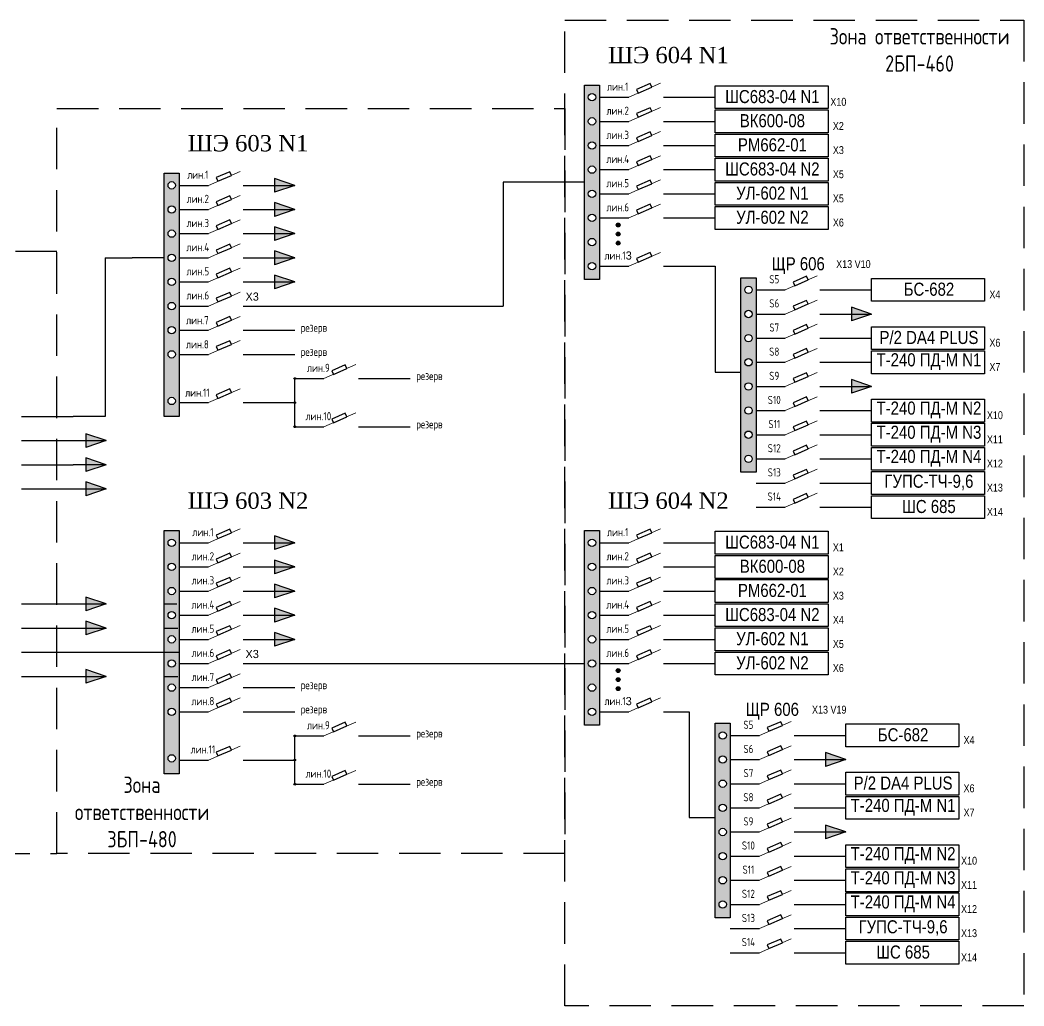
# Model space of a CAD drawing. Header units: millimetres. Extents: x 469 to 1373, y 421 to 976.
# Drawn here: x 817.8 to 879.3, y 421 to 481.3 of the extents above; entities that cross this region are included whole.
import ezdxf

# ---------------------------------------------------------------- set-up
doc = ezdxf.new("R2010")
doc.units = ezdxf.units.MM
doc.header["$LTSCALE"] = 0.1
doc.linetypes.add('DASHEDX2', pattern=[38.1, 25.4, -12.7])

msp = doc.modelspace()

# ---------------------------------------------------------------- hatches: boundary and pattern name
h = msp.add_hatch(color=256)
h.paths.add_polyline_path([(852.355, 465.445), (853.286, 465.445), (853.286, 477.354), (852.355, 477.354)])
h.paths.add_polyline_path([(853.046, 466.257, -1), (852.594, 466.257, -1)], flags=16)
h.paths.add_polyline_path([(852.594, 467.736, -1), (853.046, 467.736, -1)], flags=16)
h.paths.add_polyline_path([(852.594, 469.215, -1), (853.046, 469.215, -1)], flags=16)
h.paths.add_polyline_path([(852.594, 470.693, -1), (853.046, 470.693, -1)], flags=16)
h.paths.add_polyline_path([(852.594, 472.172, -1), (853.046, 472.172, -1)], flags=16)
h.paths.add_polyline_path([(852.594, 473.651, -1), (853.046, 473.651, -1)], flags=16)
h.paths.add_polyline_path([(852.594, 475.13, -1), (853.046, 475.13, -1)], flags=16)
h.paths.add_polyline_path([(852.594, 476.609, -1), (853.046, 476.609, -1)], flags=16)
h = msp.add_hatch(color=256)
h.paths.add_polyline_path([(827.526, 471.955), (826.596, 471.955), (826.596, 457.054), (827.526, 457.054)])
h.paths.add_polyline_path([(827.287, 462.337, -1), (826.835, 462.337, -1)], flags=16)
h.paths.add_polyline_path([(826.835, 463.816, -1), (827.287, 463.816, -1)], flags=16)
h.paths.add_polyline_path([(827.287, 460.858, -1), (826.835, 460.858, -1)], flags=16)
h.paths.add_polyline_path([(826.835, 465.295, -1), (827.287, 465.295, -1)], flags=16)
h.paths.add_polyline_path([(826.835, 466.773, -1), (827.287, 466.773, -1)], flags=16)
h.paths.add_polyline_path([(827.287, 458.005, -1), (826.835, 458.005, -1)], flags=16)
h.paths.add_polyline_path([(826.835, 468.252, -1), (827.287, 468.252, -1)], flags=16)
h.paths.add_polyline_path([(826.835, 469.731, -1), (827.287, 469.731, -1)], flags=16)
h.paths.add_polyline_path([(826.835, 471.21, -1), (827.287, 471.21, -1)], flags=16)
h = msp.add_hatch(color=256)
h.paths.add_polyline_path([(833.364, 471.632), (833.364, 471.21), (834.605, 471.21)])
h.paths.add_polyline_path([(834.605, 471.21), (833.364, 471.21), (833.364, 470.787)])
h = msp.add_hatch(color=256)
h.paths.add_polyline_path([(833.364, 470.154), (833.364, 469.731), (834.605, 469.731)])
h.paths.add_polyline_path([(834.605, 469.731), (833.364, 469.731), (833.364, 469.308)])
h = msp.add_hatch(color=256)
h.paths.add_polyline_path([(854.425, 468.9, 0.420569), (854.303, 468.78), (854.422, 468.78, -0.010825)])
h.paths.add_polyline_path([(854.422, 468.78), (854.303, 468.78, 0.420569), (854.425, 468.661, -0.010825)])
h.paths.add_polyline_path([(854.541, 468.78, 0.407887), (854.425, 468.9, 0.010825), (854.422, 468.78, 0.010825), (854.425, 468.661, 0.407887)])
h = msp.add_hatch(color=256)
h.paths.add_polyline_path([(854.423, 468.84, 0.420569), (854.362, 468.78), (854.422, 468.78, -0.010825)])
h.paths.add_polyline_path([(854.422, 468.78), (854.362, 468.78, 0.420569), (854.423, 468.721, -0.010825)])
h.paths.add_polyline_path([(854.482, 468.78, 0.407887), (854.423, 468.84, 0.010825), (854.422, 468.78, 0.010825), (854.423, 468.721, 0.407887)])
h = msp.add_hatch(color=256)
h.paths.add_polyline_path([(833.364, 468.675), (833.364, 468.252), (834.605, 468.252)])
h.paths.add_polyline_path([(834.605, 468.252), (833.364, 468.252), (833.364, 467.83)])
h = msp.add_hatch(color=256)
h.paths.add_polyline_path([(854.425, 468.346, 0.420569), (854.303, 468.227), (854.422, 468.227, -0.010825)])
h.paths.add_polyline_path([(854.422, 468.227), (854.303, 468.227, 0.420569), (854.425, 468.107, -0.010825)])
h.paths.add_polyline_path([(854.541, 468.227, 0.407887), (854.425, 468.346, 0.010825), (854.422, 468.227, 0.010825), (854.425, 468.107, 0.407887)])
h = msp.add_hatch(color=256)
h.paths.add_polyline_path([(854.423, 468.286, 0.420569), (854.362, 468.227), (854.422, 468.227, -0.010825)])
h.paths.add_polyline_path([(854.422, 468.227), (854.362, 468.227, 0.420569), (854.423, 468.167, -0.010825)])
h.paths.add_polyline_path([(854.482, 468.227, 0.407887), (854.423, 468.286, 0.010825), (854.422, 468.227, 0.010825), (854.423, 468.167, 0.407887)])
h = msp.add_hatch(color=256)
h.paths.add_polyline_path([(854.425, 467.792, 0.420569), (854.303, 467.673), (854.422, 467.673, -0.010825)])
h.paths.add_polyline_path([(854.422, 467.673), (854.303, 467.673, 0.420569), (854.425, 467.554, -0.010825)])
h.paths.add_polyline_path([(854.541, 467.673, 0.407887), (854.425, 467.792, 0.010825), (854.422, 467.673, 0.010825), (854.425, 467.554, 0.407887)])
h = msp.add_hatch(color=256)
h.paths.add_polyline_path([(854.423, 467.733, 0.420569), (854.362, 467.673), (854.422, 467.673, -0.010825)])
h.paths.add_polyline_path([(854.422, 467.673), (854.362, 467.673, 0.420569), (854.423, 467.613, -0.010825)])
h.paths.add_polyline_path([(854.482, 467.673, 0.407887), (854.423, 467.733, 0.010825), (854.422, 467.673, 0.010825), (854.423, 467.613, 0.407887)])
h = msp.add_hatch(color=256)
h.paths.add_polyline_path([(833.364, 467.196), (833.364, 466.773), (834.605, 466.773)])
h.paths.add_polyline_path([(834.605, 466.773), (833.364, 466.773), (833.364, 466.351)])
h = msp.add_hatch(color=256)
h.paths.add_polyline_path([(833.364, 465.717), (833.364, 465.295), (834.605, 465.295)])
h.paths.add_polyline_path([(834.605, 465.295), (833.364, 465.295), (833.364, 464.872)])
h = msp.add_hatch(color=256)
h.paths.add_polyline_path([(862.879, 465.554), (861.949, 465.554), (861.949, 453.646), (862.879, 453.646)])
h.paths.add_polyline_path([(862.64, 454.458, -1), (862.188, 454.458, -1)], flags=16)
h.paths.add_polyline_path([(862.188, 455.937, -1), (862.64, 455.937, -1)], flags=16)
h.paths.add_polyline_path([(862.188, 457.415, -1), (862.64, 457.415, -1)], flags=16)
h.paths.add_polyline_path([(862.188, 458.894, -1), (862.64, 458.894, -1)], flags=16)
h.paths.add_polyline_path([(862.188, 460.373, -1), (862.64, 460.373, -1)], flags=16)
h.paths.add_polyline_path([(862.188, 461.852, -1), (862.64, 461.852, -1)], flags=16)
h.paths.add_polyline_path([(862.188, 463.33, -1), (862.64, 463.33, -1)], flags=16)
h.paths.add_polyline_path([(862.188, 464.809, -1), (862.64, 464.809, -1)], flags=16)
h = msp.add_hatch(color=256)
h.paths.add_polyline_path([(868.717, 463.753), (868.717, 463.33), (869.958, 463.33)])
h.paths.add_polyline_path([(869.958, 463.33), (868.717, 463.33), (868.717, 462.908)])
h = msp.add_hatch(color=256)
h.paths.add_polyline_path([(834.656, 459.38), (834.605, 459.38), (834.605, 459.329, 0.414214)], flags=17)
h.paths.add_polyline_path([(834.555, 459.38, 0.414214), (834.605, 459.329), (834.605, 459.38), (834.656, 459.38, 1)])
h = msp.add_hatch(color=256)
h.paths.add_polyline_path([(868.717, 459.317), (868.717, 458.894), (869.958, 458.894)])
h.paths.add_polyline_path([(869.958, 458.894), (868.717, 458.894), (868.717, 458.472)])
h = msp.add_hatch(color=256)
h.paths.add_polyline_path([(834.656, 457.901), (834.605, 457.901), (834.605, 457.851, 0.414214)], flags=17)
h.paths.add_polyline_path([(834.555, 457.901, 0.414214), (834.605, 457.851), (834.605, 457.901), (834.656, 457.901, 1)])
h = msp.add_hatch(color=256)
h.paths.add_polyline_path([(821.805, 455.998), (821.805, 455.576), (823.046, 455.576)])
h.paths.add_polyline_path([(823.046, 455.576), (821.805, 455.576), (821.805, 455.153)])
h = msp.add_hatch(color=256)
h.paths.add_polyline_path([(834.656, 456.422), (834.605, 456.422), (834.605, 456.372, 0.414214)], flags=17)
h.paths.add_polyline_path([(834.555, 456.422, 0.414214), (834.605, 456.372), (834.605, 456.422), (834.656, 456.422, 1)])
h = msp.add_hatch(color=256)
h.paths.add_polyline_path([(821.805, 454.52), (821.805, 454.097), (823.046, 454.097)])
h.paths.add_polyline_path([(823.046, 454.097), (821.805, 454.097), (821.805, 453.674)])
h = msp.add_hatch(color=256)
h.paths.add_polyline_path([(821.805, 453.041), (821.805, 452.618), (823.046, 452.618)])
h.paths.add_polyline_path([(823.046, 452.618), (821.805, 452.618), (821.805, 452.196)])
h = msp.add_hatch(color=256)
h.paths.add_polyline_path([(827.526, 450.064), (826.596, 450.064), (826.596, 435.163), (827.526, 435.163)])
h.paths.add_polyline_path([(827.287, 440.446, -1), (826.835, 440.446, -1)], flags=16)
h.paths.add_polyline_path([(826.835, 441.925, -1), (827.287, 441.925, -1)], flags=16)
h.paths.add_polyline_path([(827.287, 438.967, -1), (826.835, 438.967, -1)], flags=16)
h.paths.add_polyline_path([(826.835, 443.404, -1), (827.287, 443.404, -1)], flags=16)
h.paths.add_polyline_path([(826.835, 444.882, -1), (827.287, 444.882, -1)], flags=16)
h.paths.add_polyline_path([(827.287, 436.114, -1), (826.835, 436.114, -1)], flags=16)
h.paths.add_polyline_path([(826.835, 446.361, -1), (827.287, 446.361, -1)], flags=16)
h.paths.add_polyline_path([(826.835, 447.84, -1), (827.287, 447.84, -1)], flags=16)
h.paths.add_polyline_path([(826.835, 449.319, -1), (827.287, 449.319, -1)], flags=16)
h = msp.add_hatch(color=256)
h.paths.add_polyline_path([(833.364, 449.741), (833.364, 449.319), (834.605, 449.319)])
h.paths.add_polyline_path([(834.605, 449.319), (833.364, 449.319), (833.364, 448.896)])
h = msp.add_hatch(color=256)
h.paths.add_polyline_path([(853.286, 450.064), (852.355, 450.064), (852.355, 438.155), (853.286, 438.155)])
h.paths.add_polyline_path([(853.046, 438.967, -1), (852.594, 438.967, -1)], flags=16)
h.paths.add_polyline_path([(852.594, 440.446, -1), (853.046, 440.446, -1)], flags=16)
h.paths.add_polyline_path([(852.594, 441.925, -1), (853.046, 441.925, -1)], flags=16)
h.paths.add_polyline_path([(852.594, 443.404, -1), (853.046, 443.404, -1)], flags=16)
h.paths.add_polyline_path([(852.594, 444.882, -1), (853.046, 444.882, -1)], flags=16)
h.paths.add_polyline_path([(852.594, 446.361, -1), (853.046, 446.361, -1)], flags=16)
h.paths.add_polyline_path([(852.594, 447.84, -1), (853.046, 447.84, -1)], flags=16)
h.paths.add_polyline_path([(852.594, 449.319, -1), (853.046, 449.319, -1)], flags=16)
h = msp.add_hatch(color=256)
h.paths.add_polyline_path([(833.364, 448.262), (833.364, 447.84), (834.605, 447.84)])
h.paths.add_polyline_path([(834.605, 447.84), (833.364, 447.84), (833.364, 447.417)])
h = msp.add_hatch(color=256)
h.paths.add_polyline_path([(833.364, 446.784), (833.364, 446.361), (834.605, 446.361)])
h.paths.add_polyline_path([(834.605, 446.361), (833.364, 446.361), (833.364, 445.938)])
h = msp.add_hatch(color=256)
h.paths.add_polyline_path([(821.805, 445.994), (821.805, 445.571), (823.046, 445.571)])
h.paths.add_polyline_path([(823.046, 445.571), (821.805, 445.571), (821.805, 445.149)])
h = msp.add_hatch(color=256)
h.paths.add_polyline_path([(833.364, 445.305), (833.364, 444.882), (834.605, 444.882)])
h.paths.add_polyline_path([(834.605, 444.882), (833.364, 444.882), (833.364, 444.46)])
h = msp.add_hatch(color=256)
h.paths.add_polyline_path([(821.805, 444.515), (821.805, 444.092), (823.046, 444.092)])
h.paths.add_polyline_path([(823.046, 444.092), (821.805, 444.092), (821.805, 443.67)])
h = msp.add_hatch(color=256)
h.paths.add_polyline_path([(833.364, 443.826), (833.364, 443.404), (834.605, 443.404)])
h.paths.add_polyline_path([(834.605, 443.404), (833.364, 443.404), (833.364, 442.981)])
h = msp.add_hatch(color=256)
h.paths.add_polyline_path([(821.805, 441.557), (821.805, 441.135), (823.046, 441.135)])
h.paths.add_polyline_path([(823.046, 441.135), (821.805, 441.135), (821.805, 440.712)])
h = msp.add_hatch(color=256)
h.paths.add_polyline_path([(854.425, 441.61, 0.420569), (854.303, 441.49), (854.422, 441.49, -0.010825)])
h.paths.add_polyline_path([(854.422, 441.49), (854.303, 441.49, 0.420569), (854.425, 441.371, -0.010825)])
h.paths.add_polyline_path([(854.541, 441.49, 0.407887), (854.425, 441.61, 0.010825), (854.422, 441.49, 0.010825), (854.425, 441.371, 0.407887)])
h = msp.add_hatch(color=256)
h.paths.add_polyline_path([(854.423, 441.55, 0.420569), (854.362, 441.49), (854.422, 441.49, -0.010825)])
h.paths.add_polyline_path([(854.422, 441.49), (854.362, 441.49, 0.420569), (854.423, 441.431, -0.010825)])
h.paths.add_polyline_path([(854.482, 441.49, 0.407887), (854.423, 441.55, 0.010825), (854.422, 441.49, 0.010825), (854.423, 441.431, 0.407887)])
h = msp.add_hatch(color=256)
h.paths.add_polyline_path([(854.425, 441.056, 0.420569), (854.303, 440.937), (854.422, 440.937, -0.010825)])
h.paths.add_polyline_path([(854.422, 440.937), (854.303, 440.937, 0.420569), (854.425, 440.817, -0.010825)])
h.paths.add_polyline_path([(854.541, 440.937, 0.407887), (854.425, 441.056, 0.010825), (854.422, 440.937, 0.010825), (854.425, 440.817, 0.407887)])
h = msp.add_hatch(color=256)
h.paths.add_polyline_path([(854.425, 440.502, 0.420569), (854.303, 440.383), (854.422, 440.383, -0.010825)])
h.paths.add_polyline_path([(854.422, 440.383), (854.303, 440.383, 0.420569), (854.425, 440.264, -0.010825)])
h.paths.add_polyline_path([(854.541, 440.383, 0.407887), (854.425, 440.502, 0.010825), (854.422, 440.383, 0.010825), (854.425, 440.264, 0.407887)])
h = msp.add_hatch(color=256)
h.paths.add_polyline_path([(854.423, 440.996, 0.420569), (854.362, 440.937), (854.422, 440.937, -0.010825)])
h.paths.add_polyline_path([(854.422, 440.937), (854.362, 440.937, 0.420569), (854.423, 440.877, -0.010825)])
h.paths.add_polyline_path([(854.482, 440.937, 0.407887), (854.423, 440.996, 0.010825), (854.422, 440.937, 0.010825), (854.423, 440.877, 0.407887)])
h = msp.add_hatch(color=256)
h.paths.add_polyline_path([(854.423, 440.443, 0.420569), (854.362, 440.383), (854.422, 440.383, -0.010825)])
h.paths.add_polyline_path([(854.422, 440.383), (854.362, 440.383, 0.420569), (854.423, 440.323, -0.010825)])
h.paths.add_polyline_path([(854.482, 440.383, 0.407887), (854.423, 440.443, 0.010825), (854.422, 440.383, 0.010825), (854.423, 440.323, 0.407887)])
h = msp.add_hatch(color=256)
h.paths.add_polyline_path([(861.295, 438.265), (860.364, 438.265), (860.364, 426.356), (861.295, 426.356)])
h.paths.add_polyline_path([(861.056, 427.168, -1), (860.604, 427.168, -1)], flags=16)
h.paths.add_polyline_path([(860.604, 428.647, -1), (861.056, 428.647, -1)], flags=16)
h.paths.add_polyline_path([(860.604, 430.125, -1), (861.056, 430.125, -1)], flags=16)
h.paths.add_polyline_path([(860.604, 431.604, -1), (861.056, 431.604, -1)], flags=16)
h.paths.add_polyline_path([(860.604, 433.083, -1), (861.056, 433.083, -1)], flags=16)
h.paths.add_polyline_path([(860.604, 434.562, -1), (861.056, 434.562, -1)], flags=16)
h.paths.add_polyline_path([(860.604, 436.041, -1), (861.056, 436.041, -1)], flags=16)
h.paths.add_polyline_path([(860.604, 437.519, -1), (861.056, 437.519, -1)], flags=16)
h = msp.add_hatch(color=256)
h.paths.add_polyline_path([(834.656, 437.489), (834.605, 437.489), (834.605, 437.438, 0.414214)], flags=17)
h.paths.add_polyline_path([(834.555, 437.489, 0.414214), (834.605, 437.438), (834.605, 437.489), (834.656, 437.489, 1)])
h = msp.add_hatch(color=256)
h.paths.add_polyline_path([(867.133, 436.463), (867.133, 436.041), (868.374, 436.041)])
h.paths.add_polyline_path([(868.374, 436.041), (867.133, 436.041), (867.133, 435.618)])
h = msp.add_hatch(color=256)
h.paths.add_polyline_path([(834.656, 436.01), (834.605, 436.01), (834.605, 435.959, 0.414214)], flags=17)
h.paths.add_polyline_path([(834.555, 436.01, 0.414214), (834.605, 435.959), (834.605, 436.01), (834.656, 436.01, 1)])
h = msp.add_hatch(color=256)
h.paths.add_polyline_path([(834.656, 434.531), (834.605, 434.531), (834.605, 434.481, 0.414214)], flags=17)
h.paths.add_polyline_path([(834.555, 434.531, 0.414214), (834.605, 434.481), (834.605, 434.531), (834.656, 434.531, 1)])
h = msp.add_hatch(color=256)
h.paths.add_polyline_path([(867.133, 432.027), (867.133, 431.604), (868.374, 431.604)])
h.paths.add_polyline_path([(868.374, 431.604), (867.133, 431.604), (867.133, 431.182)])

# ---------------------------------------------------------------- linework, layer by layer
at = {"lineweight": 15}
for p, q in [((855.07, 476.609), (857.019, 477.458)), ((855.07, 475.13), (857.019, 475.979)), ((855.07, 473.651), (857.019, 474.5)), ((855.07, 472.172), (857.019, 473.021)), ((829.311, 471.21), (831.26, 472.059)), ((855.07, 470.693), (857.019, 471.543)), ((829.311, 469.731), (831.26, 470.58)), ((855.07, 469.215), (857.019, 470.064)), ((829.311, 468.252), (831.26, 469.101)), ((829.311, 466.773), (831.26, 467.623)), ((855.07, 466.255), (857.019, 467.104)), ((829.311, 465.295), (831.26, 466.144)), ((864.664, 464.809), (866.613, 465.658)), ((829.311, 463.816), (831.26, 464.665)), ((864.664, 463.33), (866.613, 464.18)), ((829.311, 462.337), (831.26, 463.186)), ((864.664, 461.852), (866.613, 462.701)), ((829.311, 460.858), (831.26, 461.708)), ((864.664, 460.373), (866.613, 461.222)), ((836.39, 459.38), (838.339, 460.229)), ((864.664, 458.894), (866.613, 459.743)), ((829.311, 457.901), (831.26, 458.75)), ((864.664, 457.415), (866.613, 458.265)), ((836.39, 456.422), (838.339, 457.271)), ((864.664, 455.937), (866.613, 456.786)), ((864.664, 454.458), (866.613, 455.307)), ((864.664, 452.979), (866.613, 453.828)), ((864.664, 451.5), (866.613, 452.35)), ((829.311, 449.319), (831.26, 450.168)), ((855.07, 449.319), (857.019, 450.168)), ((829.311, 447.84), (831.26, 448.689)), ((855.07, 447.84), (857.019, 448.689)), ((829.311, 446.361), (831.26, 447.21)), ((855.07, 446.361), (857.019, 447.21)), ((829.311, 444.882), (831.26, 445.731)), ((855.07, 444.882), (857.019, 445.731)), ((829.311, 443.404), (831.26, 444.253)), ((855.07, 443.404), (857.019, 444.253)), ((829.311, 441.925), (831.26, 442.774)), ((855.07, 441.925), (857.019, 442.774)), ((829.311, 440.446), (831.26, 441.295)), ((829.311, 438.967), (831.26, 439.816)), ((855.07, 438.965), (857.019, 439.814)), ((836.39, 437.489), (838.339, 438.338)), ((863.08, 437.519), (865.029, 438.368)), ((829.311, 436.01), (831.26, 436.859)), ((863.08, 436.041), (865.029, 436.89)), ((836.39, 434.531), (838.339, 435.38)), ((863.08, 434.562), (865.029, 435.411)), ((863.08, 433.083), (865.029, 433.932)), ((863.08, 431.604), (865.029, 432.453)), ((863.08, 430.125), (865.029, 430.975)), ((863.08, 428.647), (865.029, 429.496)), ((863.08, 427.168), (865.029, 428.017)), ((863.08, 425.689), (865.029, 426.538)), ((863.08, 424.21), (865.029, 425.06))]:
    msp.add_line(p, q, dxfattribs=at)
for p, q in [((853.286, 476.609), (855.07, 476.609)), ((857.196, 476.609), (860.364, 476.609)), ((853.286, 475.13), (855.07, 475.13)), ((857.196, 475.13), (860.364, 475.13)), ((853.286, 473.651), (855.07, 473.651)), ((857.196, 473.651), (860.364, 473.651)), ((853.286, 472.172), (855.07, 472.172)), ((857.196, 472.172), (860.364, 472.172)), ((834.605, 471.21), (833.364, 471.632)), ((833.364, 471.632), (833.364, 470.787)), ((852.355, 471.399), (847.37, 471.399)), ((847.37, 471.399), (847.37, 463.816)), ((827.526, 471.21), (829.311, 471.21)), ((831.437, 471.21), (834.605, 471.21)), ((834.605, 471.21), (833.364, 470.787)), ((853.286, 470.693), (855.07, 470.693)), ((857.196, 470.693), (860.364, 470.693)), ((834.605, 469.731), (833.364, 470.154)), ((833.364, 470.154), (833.364, 469.308)), ((827.526, 469.731), (829.311, 469.731)), ((831.437, 469.731), (834.605, 469.731)), ((834.605, 469.731), (833.364, 469.308)), ((853.286, 469.215), (855.07, 469.215)), ((857.196, 469.215), (860.364, 469.215)), ((827.526, 468.252), (829.311, 468.252)), ((831.437, 468.252), (834.605, 468.252)), ((834.605, 468.252), (833.364, 468.675)), ((833.364, 468.675), (833.364, 467.83)), ((834.605, 468.252), (833.364, 467.83)), ((834.605, 466.773), (833.364, 467.196)), ((833.364, 467.196), (833.364, 466.351)), ((822.985, 466.773), (824.632, 466.773)), ((822.985, 466.773), (822.985, 457.054)), ((826.596, 466.773), (824.632, 466.773)), ((827.526, 466.773), (829.311, 466.773)), ((831.437, 466.773), (834.605, 466.773)), ((834.605, 466.773), (833.364, 466.351)), ((834.605, 465.295), (833.364, 465.717)), ((833.364, 465.717), (833.364, 464.872)), ((853.286, 466.255), (855.07, 466.255)), ((857.196, 466.255), (860.364, 466.255)), ((860.364, 466.255), (860.364, 459.777)), ((827.526, 465.295), (829.311, 465.295)), ((831.437, 465.295), (834.605, 465.295)), ((834.605, 465.295), (833.364, 464.872)), ((862.879, 464.809), (864.664, 464.809)), ((866.79, 464.809), (869.958, 464.809)), ((827.526, 463.816), (829.311, 463.816)), ((831.437, 463.816), (847.37, 463.816)), ((862.879, 463.33), (864.664, 463.33)), ((866.79, 463.33), (869.958, 463.33)), ((869.958, 463.33), (868.717, 463.753)), ((868.717, 463.753), (868.717, 462.908)), ((869.958, 463.33), (868.717, 462.908)), ((827.526, 462.337), (829.311, 462.337)), ((831.437, 462.337), (834.605, 462.337)), ((862.879, 461.852), (864.664, 461.852)), ((866.79, 461.852), (869.958, 461.852)), ((827.526, 460.858), (829.311, 460.858)), ((831.437, 460.858), (834.605, 460.858)), ((862.879, 460.373), (864.664, 460.373)), ((866.79, 460.373), (869.958, 460.373)), ((860.364, 459.777), (861.949, 459.777)), ((834.605, 459.38), (836.39, 459.38)), ((834.605, 456.422), (834.605, 459.38)), ((838.516, 459.38), (841.684, 459.38)), ((869.958, 458.894), (868.717, 459.317)), ((868.717, 459.317), (868.717, 458.472)), ((862.879, 458.894), (864.664, 458.894)), ((866.79, 458.894), (869.958, 458.894)), ((869.958, 458.894), (868.717, 458.472)), ((827.526, 457.901), (829.311, 457.901)), ((831.437, 457.901), (834.605, 457.901)), ((862.879, 457.415), (864.664, 457.415)), ((866.79, 457.415), (869.958, 457.415)), ((817.858, 457.054), (821.026, 457.054)), ((822.985, 457.054), (821.026, 457.054)), ((823.046, 455.576), (821.805, 455.998)), ((821.805, 455.998), (821.805, 455.153)), ((834.605, 456.422), (836.39, 456.422)), ((838.516, 456.422), (841.684, 456.422)), ((862.879, 455.937), (864.664, 455.937)), ((866.79, 455.937), (869.958, 455.937)), ((817.858, 455.576), (823.046, 455.576)), ((823.046, 455.576), (821.805, 455.153)), ((817.858, 454.097), (821.026, 454.097)), ((823.046, 454.097), (821.026, 454.097)), ((823.046, 454.097), (821.805, 454.52)), ((821.805, 454.52), (821.805, 453.674)), ((823.046, 454.097), (821.805, 453.674)), ((862.879, 454.458), (864.664, 454.458)), ((866.79, 454.458), (869.958, 454.458)), ((823.046, 452.618), (821.805, 453.041)), ((821.805, 453.041), (821.805, 452.196)), ((862.879, 452.979), (864.664, 452.979)), ((866.79, 452.979), (869.958, 452.979)), ((817.858, 452.618), (823.046, 452.618)), ((823.046, 452.618), (821.805, 452.196)), ((862.879, 451.5), (864.664, 451.5)), ((866.79, 451.5), (869.958, 451.5)), ((834.605, 449.319), (833.364, 449.741)), ((833.364, 449.741), (833.364, 448.896)), ((827.526, 449.319), (829.311, 449.319)), ((831.437, 449.319), (834.605, 449.319)), ((834.605, 449.319), (833.364, 448.896)), ((853.286, 449.319), (855.07, 449.319)), ((857.196, 449.319), (860.364, 449.319)), ((834.605, 447.84), (833.364, 448.262)), ((833.364, 448.262), (833.364, 447.417)), ((827.526, 447.84), (829.311, 447.84)), ((831.437, 447.84), (834.605, 447.84)), ((834.605, 447.84), (833.364, 447.417)), ((853.286, 447.84), (855.07, 447.84)), ((857.196, 447.84), (860.364, 447.84)), ((834.605, 446.361), (833.364, 446.784)), ((833.364, 446.784), (833.364, 445.938)), ((827.526, 446.361), (829.311, 446.361)), ((831.437, 446.361), (834.605, 446.361)), ((834.605, 446.361), (833.364, 445.938)), ((853.286, 446.361), (855.07, 446.361)), ((857.196, 446.361), (860.364, 446.361)), ((817.858, 445.571), (821.026, 445.571)), ((821.026, 445.571), (823.046, 445.571)), ((823.046, 445.571), (821.805, 445.994)), ((821.805, 445.994), (821.805, 445.149)), ((823.046, 445.571), (821.805, 445.149)), ((826.596, 445.571), (827.367, 445.571)), ((827.526, 444.882), (829.311, 444.882)), ((831.437, 444.882), (834.605, 444.882)), ((834.605, 444.882), (833.364, 445.305)), ((833.364, 445.305), (833.364, 444.46)), ((834.605, 444.882), (833.364, 444.46)), ((853.286, 444.882), (855.07, 444.882)), ((857.196, 444.882), (860.364, 444.882)), ((823.046, 444.092), (821.805, 444.515)), ((821.805, 444.515), (821.805, 443.67)), ((817.858, 444.092), (823.046, 444.092)), ((823.046, 444.092), (821.805, 443.67)), ((826.596, 444.092), (827.429, 444.092)), ((834.605, 443.404), (833.364, 443.826)), ((833.364, 443.826), (833.364, 442.981)), ((827.526, 443.404), (829.311, 443.404)), ((831.437, 443.404), (834.605, 443.404)), ((834.605, 443.404), (833.364, 442.981)), ((853.286, 443.404), (855.07, 443.404)), ((857.196, 443.404), (860.364, 443.404)), ((817.858, 442.614), (827.526, 442.614)), ((827.526, 441.925), (829.311, 441.925)), ((831.437, 441.925), (834.605, 441.925)), ((831.437, 441.925), (852.355, 441.925)), ((853.286, 441.925), (855.07, 441.925)), ((857.196, 441.925), (860.364, 441.925)), ((817.858, 441.135), (823.046, 441.135)), ((823.046, 441.135), (821.805, 441.557)), ((821.805, 441.557), (821.805, 440.712)), ((823.046, 441.135), (821.805, 440.712)), ((826.596, 441.135), (827.429, 441.135)), ((827.526, 440.446), (829.311, 440.446)), ((831.437, 440.446), (834.605, 440.446)), ((827.526, 438.967), (829.311, 438.967)), ((831.437, 438.967), (834.605, 438.967)), ((853.286, 438.965), (855.07, 438.965)), ((857.196, 438.965), (858.78, 438.965)), ((858.78, 438.965), (858.78, 432.487)), ((834.605, 437.489), (836.39, 437.489)), ((834.605, 434.531), (834.605, 437.489)), ((838.516, 437.489), (841.684, 437.489)), ((861.295, 437.519), (863.08, 437.519)), ((865.206, 437.519), (868.374, 437.519)), ((868.374, 436.041), (867.133, 436.463)), ((867.133, 436.463), (867.133, 435.618)), ((827.526, 436.01), (829.311, 436.01)), ((831.437, 436.01), (834.605, 436.01)), ((861.295, 436.041), (863.08, 436.041)), ((865.206, 436.041), (868.374, 436.041)), ((868.374, 436.041), (867.133, 435.618)), ((834.605, 434.531), (836.39, 434.531)), ((838.516, 434.531), (841.684, 434.531)), ((861.295, 434.562), (863.08, 434.562)), ((865.206, 434.562), (868.374, 434.562)), ((861.295, 433.083), (863.08, 433.083)), ((865.206, 433.083), (868.374, 433.083)), ((858.78, 432.487), (860.364, 432.487)), ((868.374, 431.604), (867.133, 432.027)), ((867.133, 432.027), (867.133, 431.182)), ((861.295, 431.604), (863.08, 431.604)), ((865.206, 431.604), (868.374, 431.604)), ((868.374, 431.604), (867.133, 431.182)), ((861.295, 430.125), (863.08, 430.125)), ((865.206, 430.125), (868.374, 430.125)), ((861.295, 428.647), (863.08, 428.647)), ((865.206, 428.647), (868.374, 428.647)), ((861.295, 427.168), (863.08, 427.168)), ((865.206, 427.168), (868.374, 427.168)), ((861.295, 425.689), (863.08, 425.689)), ((865.206, 425.689), (868.374, 425.689)), ((861.295, 424.21), (863.08, 424.21)), ((865.206, 424.21), (868.374, 424.21))]:
    msp.add_line(p, q)
at = {"linetype": 'DASHEDX2'}
for points in [[(851.154, 481.331), (879.29, 481.331), (879.29, 420.952), (851.154, 420.952)], [(851.154, 430.283), (820.03, 430.283), (820.03, 475.926), (851.154, 475.926)], [(762.493, 430.283), (820.03, 430.283), (820.03, 467.163), (762.493, 467.163)]]:
    msp.add_lwpolyline(points, close=True, dxfattribs=at)
for points in [[(855.649, 476.861), (856.478, 477.222), (856.381, 477.445), (855.552, 477.084)], [(853.286, 465.445), (852.355, 465.445), (852.355, 477.354), (853.286, 477.354)], [(860.364, 477.309), (867.289, 477.309), (867.289, 475.908), (860.364, 475.908)], [(855.649, 475.382), (856.478, 475.743), (856.381, 475.966), (855.552, 475.605)], [(860.364, 475.83), (867.289, 475.83), (867.289, 474.429), (860.364, 474.429)], [(855.649, 473.903), (856.478, 474.264), (856.381, 474.488), (855.552, 474.126)], [(860.364, 474.351), (867.289, 474.351), (867.289, 472.951), (860.364, 472.951)], [(855.649, 472.424), (856.478, 472.786), (856.381, 473.009), (855.552, 472.648)], [(860.364, 472.873), (867.289, 472.873), (867.289, 471.472), (860.364, 471.472)], [(826.596, 471.955), (827.526, 471.955), (827.526, 457.054), (826.596, 457.054)], [(829.89, 471.462), (830.719, 471.823), (830.622, 472.046), (829.793, 471.685)], [(855.649, 470.946), (856.478, 471.307), (856.381, 471.53), (855.552, 471.169)], [(860.364, 471.394), (867.289, 471.394), (867.289, 469.993), (860.364, 469.993)], [(829.89, 469.983), (830.719, 470.344), (830.622, 470.568), (829.793, 470.206)], [(855.649, 469.467), (856.478, 469.828), (856.381, 470.051), (855.552, 469.69)], [(860.364, 469.915), (867.289, 469.915), (867.289, 468.514), (860.364, 468.514)], [(829.89, 468.504), (830.719, 468.866), (830.622, 469.089), (829.793, 468.728)], [(829.89, 467.026), (830.719, 467.387), (830.622, 467.61), (829.793, 467.249)], [(855.649, 466.507), (856.478, 466.868), (856.381, 467.092), (855.552, 466.73)], [(829.89, 465.547), (830.719, 465.908), (830.622, 466.131), (829.793, 465.77)], [(862.879, 453.646), (861.949, 453.646), (861.949, 465.554), (862.879, 465.554)], [(865.243, 465.061), (866.072, 465.423), (865.975, 465.646), (865.145, 465.285)], [(869.958, 465.51), (876.883, 465.51), (876.883, 464.109), (869.958, 464.109)], [(829.89, 464.068), (830.719, 464.429), (830.622, 464.653), (829.793, 464.291)], [(865.243, 463.583), (866.072, 463.944), (865.975, 464.167), (865.145, 463.806)], [(829.89, 462.589), (830.719, 462.951), (830.622, 463.174), (829.793, 462.813)], [(865.243, 462.104), (866.072, 462.465), (865.975, 462.688), (865.145, 462.327)], [(869.958, 462.552), (876.883, 462.552), (876.883, 461.151), (869.958, 461.151)], [(829.89, 461.111), (830.719, 461.472), (830.622, 461.695), (829.793, 461.334)], [(865.243, 460.625), (866.072, 460.986), (865.975, 461.21), (865.145, 460.848)], [(869.958, 461.073), (876.883, 461.073), (876.883, 459.673), (869.958, 459.673)], [(836.969, 459.632), (837.798, 459.993), (837.701, 460.216), (836.871, 459.855)], [(865.243, 459.146), (866.072, 459.508), (865.975, 459.731), (865.145, 459.37)], [(829.89, 458.153), (830.719, 458.514), (830.622, 458.738), (829.793, 458.376)], [(865.243, 457.668), (866.072, 458.029), (865.975, 458.252), (865.145, 457.891)], [(869.958, 458.116), (876.883, 458.116), (876.883, 456.715), (869.958, 456.715)], [(836.969, 456.674), (837.798, 457.036), (837.701, 457.259), (836.871, 456.898)], [(865.243, 456.189), (866.072, 456.55), (865.975, 456.773), (865.145, 456.412)], [(869.958, 456.637), (876.883, 456.637), (876.883, 455.236), (869.958, 455.236)], [(865.243, 454.71), (866.072, 455.071), (865.975, 455.295), (865.145, 454.933)], [(869.958, 455.158), (876.883, 455.158), (876.883, 453.758), (869.958, 453.758)], [(865.243, 453.231), (866.072, 453.593), (865.975, 453.816), (865.145, 453.455)], [(869.958, 453.679), (876.883, 453.679), (876.883, 452.279), (869.958, 452.279)], [(865.243, 451.753), (866.072, 452.114), (865.975, 452.337), (865.145, 451.976)], [(869.958, 452.201), (876.883, 452.201), (876.883, 450.8), (869.958, 450.8)], [(826.596, 450.064), (827.526, 450.064), (827.526, 435.163), (826.596, 435.163)], [(829.89, 449.571), (830.719, 449.932), (830.622, 450.155), (829.793, 449.794)], [(853.286, 438.155), (852.355, 438.155), (852.355, 450.064), (853.286, 450.064)], [(855.649, 449.571), (856.478, 449.932), (856.381, 450.155), (855.552, 449.794)], [(860.364, 450.019), (867.289, 450.019), (867.289, 448.618), (860.364, 448.618)], [(829.89, 448.092), (830.719, 448.453), (830.622, 448.677), (829.793, 448.315)], [(855.649, 448.092), (856.478, 448.453), (856.381, 448.677), (855.552, 448.315)], [(860.364, 448.54), (867.289, 448.54), (867.289, 447.139), (860.364, 447.139)], [(829.89, 446.613), (830.719, 446.975), (830.622, 447.198), (829.793, 446.837)], [(855.649, 446.613), (856.478, 446.975), (856.381, 447.198), (855.552, 446.837)], [(860.364, 447.061), (867.289, 447.061), (867.289, 445.661), (860.364, 445.661)], [(829.89, 445.134), (830.719, 445.496), (830.622, 445.719), (829.793, 445.358)], [(855.649, 445.134), (856.478, 445.496), (856.381, 445.719), (855.552, 445.358)], [(860.364, 445.583), (867.289, 445.583), (867.289, 444.182), (860.364, 444.182)], [(829.89, 443.656), (830.719, 444.017), (830.622, 444.24), (829.793, 443.879)], [(855.649, 443.656), (856.478, 444.017), (856.381, 444.24), (855.552, 443.879)], [(860.364, 444.104), (867.289, 444.104), (867.289, 442.703), (860.364, 442.703)], [(829.89, 442.177), (830.719, 442.538), (830.622, 442.762), (829.793, 442.4)], [(855.649, 442.177), (856.478, 442.538), (856.381, 442.762), (855.552, 442.4)], [(860.364, 442.625), (867.289, 442.625), (867.289, 441.224), (860.364, 441.224)], [(829.89, 440.698), (830.719, 441.059), (830.622, 441.283), (829.793, 440.921)], [(829.89, 439.219), (830.719, 439.581), (830.622, 439.804), (829.793, 439.443)], [(855.649, 439.217), (856.478, 439.578), (856.381, 439.802), (855.552, 439.44)], [(836.969, 437.741), (837.798, 438.102), (837.701, 438.325), (836.871, 437.964)], [(861.295, 426.356), (860.364, 426.356), (860.364, 438.265), (861.295, 438.265)], [(863.659, 437.771), (864.488, 438.133), (864.391, 438.356), (863.561, 437.995)], [(868.374, 438.22), (875.299, 438.22), (875.299, 436.819), (868.374, 436.819)], [(829.89, 436.262), (830.719, 436.623), (830.622, 436.846), (829.793, 436.485)], [(863.659, 436.293), (864.488, 436.654), (864.391, 436.877), (863.561, 436.516)], [(836.969, 434.783), (837.798, 435.144), (837.701, 435.368), (836.871, 435.006)], [(863.659, 434.814), (864.488, 435.175), (864.391, 435.398), (863.561, 435.037)], [(868.374, 435.262), (875.299, 435.262), (875.299, 433.861), (868.374, 433.861)], [(863.659, 433.335), (864.488, 433.696), (864.391, 433.92), (863.561, 433.558)], [(868.374, 433.783), (875.299, 433.783), (875.299, 432.383), (868.374, 432.383)], [(863.659, 431.856), (864.488, 432.218), (864.391, 432.441), (863.561, 432.08)], [(863.659, 430.378), (864.488, 430.739), (864.391, 430.962), (863.561, 430.601)], [(868.374, 430.826), (875.299, 430.826), (875.299, 429.425), (868.374, 429.425)], [(863.659, 428.899), (864.488, 429.26), (864.391, 429.483), (863.561, 429.122)], [(868.374, 429.347), (875.299, 429.347), (875.299, 427.946), (868.374, 427.946)], [(863.659, 427.42), (864.488, 427.781), (864.391, 428.005), (863.561, 427.643)], [(868.374, 427.868), (875.299, 427.868), (875.299, 426.468), (868.374, 426.468)], [(863.659, 425.941), (864.488, 426.303), (864.391, 426.526), (863.561, 426.165)], [(868.374, 426.39), (875.299, 426.39), (875.299, 424.989), (868.374, 424.989)], [(863.659, 424.463), (864.488, 424.824), (864.391, 425.047), (863.561, 424.686)], [(868.374, 424.911), (875.299, 424.911), (875.299, 423.51), (868.374, 423.51)]]:
    msp.add_lwpolyline(points, close=True)
for points in [[(852.355, 465.445), (852.355, 477.354), (853.286, 477.354), (853.286, 465.445)], [(861.949, 453.646), (861.949, 465.554), (862.879, 465.554), (862.879, 453.646)], [(852.355, 438.155), (852.355, 450.064), (853.286, 450.064), (853.286, 438.155)], [(860.364, 426.356), (860.364, 438.265), (861.295, 438.265), (861.295, 426.356)]]:
    msp.add_lwpolyline(points)
for centre, radius in [((852.82, 476.609), 0.226), ((852.82, 475.13), 0.226), ((852.82, 473.651), 0.226), ((852.82, 472.172), 0.226), ((827.061, 471.21), 0.226), ((852.82, 470.693), 0.226), ((827.061, 469.731), 0.226), ((852.82, 469.215), 0.226), ((854.422, 468.78), 0.119), ((854.422, 468.78), 0.0597), ((827.061, 468.252), 0.226), ((854.422, 468.227), 0.119), ((854.422, 468.227), 0.0597), ((852.82, 467.736), 0.226), ((854.422, 467.673), 0.119), ((854.422, 467.673), 0.0597), ((827.061, 466.773), 0.226), ((852.82, 466.257), 0.226), ((827.061, 465.295), 0.226), ((862.414, 464.809), 0.226), ((827.061, 463.816), 0.226), ((862.414, 463.33), 0.226), ((827.061, 462.337), 0.226), ((862.414, 461.852), 0.226), ((827.061, 460.858), 0.226), ((862.414, 460.373), 0.226), ((834.605, 459.38), 0.0503), ((862.414, 458.894), 0.226), ((827.061, 458.005), 0.226), ((834.605, 457.901), 0.0503), ((862.414, 457.415), 0.226), ((834.605, 456.422), 0.0503), ((862.414, 455.937), 0.226), ((862.414, 454.458), 0.226), ((827.061, 449.319), 0.226), ((852.82, 449.319), 0.226), ((827.061, 447.84), 0.226), ((852.82, 447.84), 0.226), ((827.061, 446.361), 0.226), ((852.82, 446.361), 0.226), ((827.061, 444.882), 0.226), ((852.82, 444.882), 0.226), ((827.061, 443.404), 0.226), ((852.82, 443.404), 0.226), ((827.061, 441.925), 0.226), ((852.82, 441.925), 0.226), ((854.422, 441.49), 0.119), ((854.422, 441.49), 0.0597), ((827.061, 440.446), 0.226), ((852.82, 440.446), 0.226), ((854.422, 440.937), 0.119), ((854.422, 440.383), 0.119), ((854.422, 440.937), 0.0597), ((854.422, 440.383), 0.0597), ((827.061, 438.967), 0.226), ((852.82, 438.967), 0.226), ((834.605, 437.489), 0.0503), ((860.83, 437.519), 0.226), ((827.061, 436.114), 0.226), ((860.83, 436.041), 0.226), ((834.605, 436.01), 0.0503), ((834.605, 434.531), 0.0503), ((860.83, 434.562), 0.226), ((860.83, 433.083), 0.226), ((860.83, 431.604), 0.226), ((860.83, 430.125), 0.226), ((860.83, 428.647), 0.226), ((860.83, 427.168), 0.226)]:
    msp.add_circle(centre, radius)

# ---------------------------------------------------------------- texts
at = {"attachment_point": 5}
for s, insert, char_height, width in [('{\\fGOST|b0|i0|c204|p34;Зона\\fGOST|b0|i0|c0|p34; \\fGOST|b0|i0|c204|p34;ответственности\\fGOST|b0|i0|c0|p34;\\P2\\fGOST|b0|i0|c204|p34;БП\\fGOST|b0|i0|c0|p34;-460}', (872.893, 479.504), 1, 25.95645), ('{\\fTimes New Roman|b0|i0|c204|p18;ШЭ\\fTimes New Roman|b0|i0|c238|p18; 604 N1}', (857.501, 479.182), 1, 9.6853), ('{\\fGOST|b0|i0|c204|p34;лин.1}', (854.395, 477.26), 0.5, 8.14451), ('{\\fArial Narrow|b0|i0|c204|p34;ШС683-04 N1}', (863.875, 476.643), 0.8, 7.74824), ('{\\fArial Narrow|b0|i0|c204|p34;Х10}', (867.917, 476.323), 0.48, 4.64894), ('{\\fGOST|b0|i0|c204|p34;лин.2}', (854.395, 475.781), 0.5, 8.14451), ('{\\fArial Narrow|b0|i0|c204|p34;ВК600-08}', (863.875, 475.165), 0.8, 7.74824), ('{\\fArial Narrow|b0|i0|c204|p34;Х2}', (867.917, 474.845), 0.48, 4.64894), ('{\\fGOST|b0|i0|c204|p34;лин.3}', (854.395, 474.302), 0.5, 8.14451), ('{\\fTimes New Roman|b0|i0|c204|p18;ШЭ\\fTimes New Roman|b0|i0|c0|p18; 603 N1}', (831.741, 473.783), 1, 9.6853), ('{\\fArial Narrow|b0|i0|c204|p34;РМ662-01}', (863.875, 473.686), 0.8, 7.74824), ('{\\fArial Narrow|b0|i0|c204|p34;Х3}', (867.917, 473.366), 0.48, 4.64894), ('{\\fGOST|b0|i0|c204|p34;лин.4}', (854.395, 472.823), 0.5, 8.14451), ('{\\fArial Narrow|b0|i0|c204|p34;ШС683-04 N2}', (863.875, 472.207), 0.8, 7.74824), ('{\\fGOST|b0|i0|c204|p34;лин.1}', (828.661, 471.861), 0.5, 8.14451), ('{\\fArial Narrow|b0|i0|c204|p34;Х5}', (867.917, 471.887), 0.48, 4.64894), ('{\\fGOST|b0|i0|c204|p34;лин.5}', (854.395, 471.344), 0.5, 8.14451), ('{\\fArial Narrow|b0|i0|c204|p34;УЛ-602 N1}', (863.875, 470.728), 0.8, 7.74824), ('{\\fArial Narrow|b0|i0|c204|p34;Х5}', (867.917, 470.408), 0.48, 4.64894), ('{\\fGOST|b0|i0|c204|p34;лин.2}', (828.661, 470.382), 0.5, 8.14451), ('{\\fGOST|b0|i0|c204|p34;лин.6}', (854.395, 469.866), 0.5, 8.14451), ('{\\fArial Narrow|b0|i0|c204|p34;УЛ-602 N2}', (863.875, 469.25), 0.8, 7.74824), ('{\\fGOST|b0|i0|c204|p34;лин.3}', (828.661, 468.903), 0.5, 8.14451), ('{\\fArial Narrow|b0|i0|c204|p34;Х6}', (867.917, 468.93), 0.48, 4.64894), ('{\\fGOST|b0|i0|c204|p34;лин.4}', (828.661, 467.424), 0.5, 8.14451), ('{\\fGOST|b0|i0|c204|p34;лин.1}3', (854.42, 466.908), 0.5, 8.1445), ('{\\fArial Narrow|b0|i0|c204|p34;ЩР 606}', (865.459, 466.29), 0.8, 7.74824), ('{\\fArial Narrow|b0|i0|c204|p34;Х13 V10}', (868.839, 466.383), 0.48, 4.64894), ('{\\fGOST|b0|i0|c204|p34;лин.5}', (828.661, 465.946), 0.5, 8.14451), ('{\\fGOST|b0|i0|c204|p34;S5}', (863.989, 465.46), 0.5, 8.14451), ('{\\fArial Narrow|b0|i0|c204|p34;БС-682}', (873.469, 464.844), 0.8, 7.74824), ('{\\fGOST|b0|i0|c204|p34;лин.6}', (828.661, 464.467), 0.5, 8.14451), ('X3', (831.993, 464.393), 0.5, 8.1445), ('{\\fArial Narrow|b0|i0|c204|p34;Х4}', (877.511, 464.524), 0.48, 4.64894), ('{\\fGOST|b0|i0|c204|p34;S6}', (863.989, 463.981), 0.5, 8.14451), ('{\\fGOST|b0|i0|c204|p34;лин.7}', (828.637, 462.951), 0.5, 8.14451), ('{\\fGOST|b0|i0|c204|p34;резерв}', (835.778, 462.423), 0.5, 8.14451), ('{\\fGOST|b0|i0|c204|p34;S7}', (863.989, 462.503), 0.5, 8.14451), ('{\\fArial Narrow|b0|i0|c204|p34;Р/2 DA4 PLUS}', (873.469, 461.887), 0.8, 7.74824), ('{\\fGOST|b0|i0|c204|p34;лин.8}', (828.637, 461.472), 0.5, 8.14451), ('{\\fArial Narrow|b0|i0|c204|p34;Х6}', (877.511, 461.567), 0.48, 4.64894), ('{\\fGOST|b0|i0|c204|p34;резерв}', (835.778, 460.945), 0.5, 8.14451), ('{\\fGOST|b0|i0|c204|p34;S8}', (863.989, 461.024), 0.5, 8.14451), ('{\\fArial Narrow|b0|i0|c204|p34;Т-240 ПД-М N1}', (873.469, 460.408), 0.8, 7.74824), ('{\\fGOST|b0|i0|c204|p34;лин.9}', (836.051, 460.031), 0.5, 8.14451), ('{\\fArial Narrow|b0|i0|c204|p34;Х7}', (877.511, 460.088), 0.48, 4.64894), ('{\\fGOST|b0|i0|c204|p34;резерв}', (842.857, 459.466), 0.5, 8.14451), ('{\\fGOST|b0|i0|c204|p34;S9}', (863.989, 459.545), 0.5, 8.14451), ('{\\fGOST|b0|i0|c204|p34;лин.11}', (828.637, 458.514), 0.5, 8.14451), ('{\\fGOST|b0|i0|c204|p34;S10}', (863.989, 458.066), 0.5, 8.14451), ('{\\fArial Narrow|b0|i0|c204|p34;Т-240 ПД-М N2}', (873.469, 457.45), 0.8, 7.74824), ('{\\fGOST|b0|i0|c204|p34;лин.10}', (836.051, 457.073), 0.5, 8.14451), ('{\\fArial Narrow|b0|i0|c204|p34;Х10}', (877.511, 457.13), 0.48, 4.64894), ('{\\fGOST|b0|i0|c204|p34;резерв}', (842.857, 456.508), 0.5, 8.14451), ('{\\fGOST|b0|i0|c204|p34;S11}', (863.989, 456.588), 0.5, 8.14451), ('{\\fArial Narrow|b0|i0|c204|p34;Т-240 ПД-М N3}', (873.469, 455.972), 0.8, 7.74824), ('{\\fArial Narrow|b0|i0|c204|p34;Х11}', (877.511, 455.652), 0.48, 4.64894), ('{\\fGOST|b0|i0|c204|p34;S12}', (863.989, 455.109), 0.5, 8.14451), ('{\\fArial Narrow|b0|i0|c204|p34;Т-240 ПД-М N4}', (873.469, 454.493), 0.8, 7.74824), ('{\\fArial Narrow|b0|i0|c204|p34;Х12}', (877.511, 454.173), 0.48, 4.64894), ('{\\fGOST|b0|i0|c204|p34;S13}', (863.989, 453.63), 0.5, 8.14451), ('{\\fArial Narrow|b0|i0|c204|p34;ГУПС-ТЧ-9,6}', (873.469, 453.014), 0.8, 7.74824), ('{\\fArial Narrow|b0|i0|c204|p34;Х13}', (877.511, 452.694), 0.48, 4.64894), ('{\\fTimes New Roman|b0|i0|c204|p18;ШЭ\\fTimes New Roman|b0|i0|c238|p18; 603 N2}', (831.741, 451.892), 1, 9.6853), ('{\\fTimes New Roman|b0|i0|c204|p18;ШЭ\\fTimes New Roman|b0|i0|c238|p18; 604 N2}', (857.501, 451.892), 1, 9.6853), ('{\\fGOST|b0|i0|c204|p34;S14}', (863.989, 452.151), 0.5, 8.14451), ('{\\fArial Narrow|b0|i0|c204|p34;ШС 685}', (873.469, 451.535), 0.8, 7.74824), ('{\\fArial Narrow|b0|i0|c204|p34;Х14}', (877.511, 451.215), 0.48, 4.64894), ('{\\fGOST|b0|i0|c204|p34;лин.1}', (828.972, 449.97), 0.5, 8.14451), ('{\\fGOST|b0|i0|c204|p34;лин.1}', (854.395, 449.97), 0.5, 8.14451), ('{\\fArial Narrow|b0|i0|c204|p34;ШС683-04 N1}', (863.875, 449.354), 0.8, 7.74824), ('{\\fArial Narrow|b0|i0|c204|p34;Х1}', (867.917, 449.034), 0.48, 4.64894), ('{\\fGOST|b0|i0|c204|p34;лин.2}', (828.972, 448.491), 0.5, 8.14451), ('{\\fGOST|b0|i0|c204|p34;лин.2}', (854.395, 448.491), 0.5, 8.14451), ('{\\fArial Narrow|b0|i0|c204|p34;ВК600-08}', (863.875, 447.875), 0.8, 7.74824), ('{\\fGOST|b0|i0|c204|p34;лин.3}', (828.972, 447.012), 0.5, 8.14451), ('{\\fGOST|b0|i0|c204|p34;лин.3}', (854.395, 447.012), 0.5, 8.14451), ('{\\fArial Narrow|b0|i0|c204|p34;Х2}', (867.917, 447.555), 0.48, 4.64894), ('{\\fArial Narrow|b0|i0|c204|p34;РМ662-01}', (863.875, 446.396), 0.8, 7.74824), ('{\\fArial Narrow|b0|i0|c204|p34;Х3}', (867.917, 446.076), 0.48, 4.64894), ('{\\fGOST|b0|i0|c204|p34;лин.4}', (828.972, 445.533), 0.5, 8.14451), ('{\\fGOST|b0|i0|c204|p34;лин.4}', (854.395, 445.533), 0.5, 8.14451), ('{\\fArial Narrow|b0|i0|c204|p34;ШС683-04 N2}', (863.875, 444.917), 0.8, 7.74824), ('{\\fArial Narrow|b0|i0|c204|p34;Х4}', (867.917, 444.597), 0.48, 4.64894), ('{\\fGOST|b0|i0|c204|p34;лин.5}', (828.972, 444.055), 0.5, 8.14451), ('{\\fGOST|b0|i0|c204|p34;лин.5}', (854.395, 444.055), 0.5, 8.14451), ('{\\fArial Narrow|b0|i0|c204|p34;УЛ-602 N1}', (863.875, 443.439), 0.8, 7.74824), ('{\\fArial Narrow|b0|i0|c204|p34;Х5}', (867.917, 443.119), 0.48, 4.64894), ('{\\fGOST|b0|i0|c204|p34;лин.6}', (828.972, 442.576), 0.5, 8.14451), ('X3', (831.993, 442.502), 0.5, 8.1445), ('{\\fGOST|b0|i0|c204|p34;лин.6}', (854.395, 442.576), 0.5, 8.14451), ('{\\fArial Narrow|b0|i0|c204|p34;УЛ-602 N2}', (863.875, 441.96), 0.8, 7.74824), ('{\\fArial Narrow|b0|i0|c204|p34;Х6}', (867.917, 441.64), 0.48, 4.64894), ('{\\fGOST|b0|i0|c204|p34;лин.7}', (828.972, 441.097), 0.5, 8.14451), ('{\\fGOST|b0|i0|c204|p34;резерв}', (835.778, 440.532), 0.5, 8.14451), ('{\\fGOST|b0|i0|c204|p34;лин.1}3', (854.42, 439.618), 0.5, 8.1445), ('{\\fGOST|b0|i0|c204|p34;лин.8}', (828.972, 439.618), 0.5, 8.14451), ('{\\fGOST|b0|i0|c204|p34;резерв}', (835.778, 439.053), 0.5, 8.14451), ('{\\fArial Narrow|b0|i0|c204|p34;ЩР 606}', (863.875, 439), 0.8, 7.74824), ('{\\fArial Narrow|b0|i0|c204|p34;Х13 V19}', (867.358, 439.093), 0.48, 4.64894), ('{\\fGOST|b0|i0|c204|p34;лин.9}', (836.051, 438.14), 0.5, 8.14451), ('{\\fGOST|b0|i0|c204|p34;S5}', (862.405, 438.17), 0.5, 8.14451), ('{\\fGOST|b0|i0|c204|p34;резерв}', (842.857, 437.575), 0.5, 8.14451), ('{\\fArial Narrow|b0|i0|c204|p34;БС-682}', (871.885, 437.554), 0.8, 7.74824), ('{\\fArial Narrow|b0|i0|c204|p34;Х4}', (875.927, 437.234), 0.48, 4.64894), ('{\\fGOST|b0|i0|c204|p34;лин.11}', (828.972, 436.661), 0.5, 8.14451), ('{\\fGOST|b0|i0|c204|p34;S6}', (862.405, 436.692), 0.5, 8.14451), ('{\\fGOST|b0|i0|c204|p34;Зона \\Pответственности\\P3БП-480}', (825.245, 432.829), 1, 25.95645), ('{\\fGOST|b0|i0|c204|p34;лин.10}', (836.051, 435.182), 0.5, 8.14451), ('{\\fGOST|b0|i0|c204|p34;S7}', (862.405, 435.213), 0.5, 8.14451), ('{\\fArial Narrow|b0|i0|c204|p34;Р/2 DA4 PLUS}', (871.885, 434.597), 0.8, 7.74824), ('{\\fGOST|b0|i0|c204|p34;резерв}', (842.857, 434.617), 0.5, 8.14451), ('{\\fArial Narrow|b0|i0|c204|p34;Х6}', (875.927, 434.277), 0.48, 4.64894), ('{\\fGOST|b0|i0|c204|p34;S8}', (862.405, 433.734), 0.5, 8.14451), ('{\\fArial Narrow|b0|i0|c204|p34;Т-240 ПД-М N1}', (871.885, 433.118), 0.8, 7.74824), ('{\\fGOST|b0|i0|c204|p34;S9}', (862.405, 432.255), 0.5, 8.14451), ('{\\fArial Narrow|b0|i0|c204|p34;Х7}', (875.927, 432.798), 0.48, 4.64894), ('{\\fGOST|b0|i0|c204|p34;S10}', (862.405, 430.776), 0.5, 8.14451), ('{\\fArial Narrow|b0|i0|c204|p34;Т-240 ПД-М N2}', (871.885, 430.16), 0.8, 7.74824), ('{\\fArial Narrow|b0|i0|c204|p34;Х10}', (875.927, 429.84), 0.48, 4.64894), ('{\\fGOST|b0|i0|c204|p34;S11}', (862.405, 429.298), 0.5, 8.14451), ('{\\fArial Narrow|b0|i0|c204|p34;Т-240 ПД-М N3}', (871.885, 428.682), 0.8, 7.74824), ('{\\fArial Narrow|b0|i0|c204|p34;Х11}', (875.927, 428.362), 0.48, 4.64894), ('{\\fGOST|b0|i0|c204|p34;S12}', (862.405, 427.819), 0.5, 8.14451), ('{\\fArial Narrow|b0|i0|c204|p34;Т-240 ПД-М N4}', (871.885, 427.203), 0.8, 7.74824), ('{\\fArial Narrow|b0|i0|c204|p34;Х12}', (875.927, 426.883), 0.48, 4.64894), ('{\\fGOST|b0|i0|c204|p34;S13}', (862.405, 426.34), 0.5, 8.14451), ('{\\fArial Narrow|b0|i0|c204|p34;ГУПС-ТЧ-9,6}', (871.885, 425.724), 0.8, 7.74824), ('{\\fGOST|b0|i0|c204|p34;S14}', (862.405, 424.861), 0.5, 8.14451), ('{\\fArial Narrow|b0|i0|c204|p34;Х13}', (875.927, 425.404), 0.48, 4.64894), ('{\\fArial Narrow|b0|i0|c204|p34;ШС 685}', (871.885, 424.245), 0.8, 7.74824), ('{\\fArial Narrow|b0|i0|c204|p34;Х14}', (875.927, 423.925), 0.48, 4.64894)]:
    msp.add_mtext(s, dxfattribs=dict(at, insert=insert, char_height=char_height, width=width))

doc.saveas('drawing.dxf')
